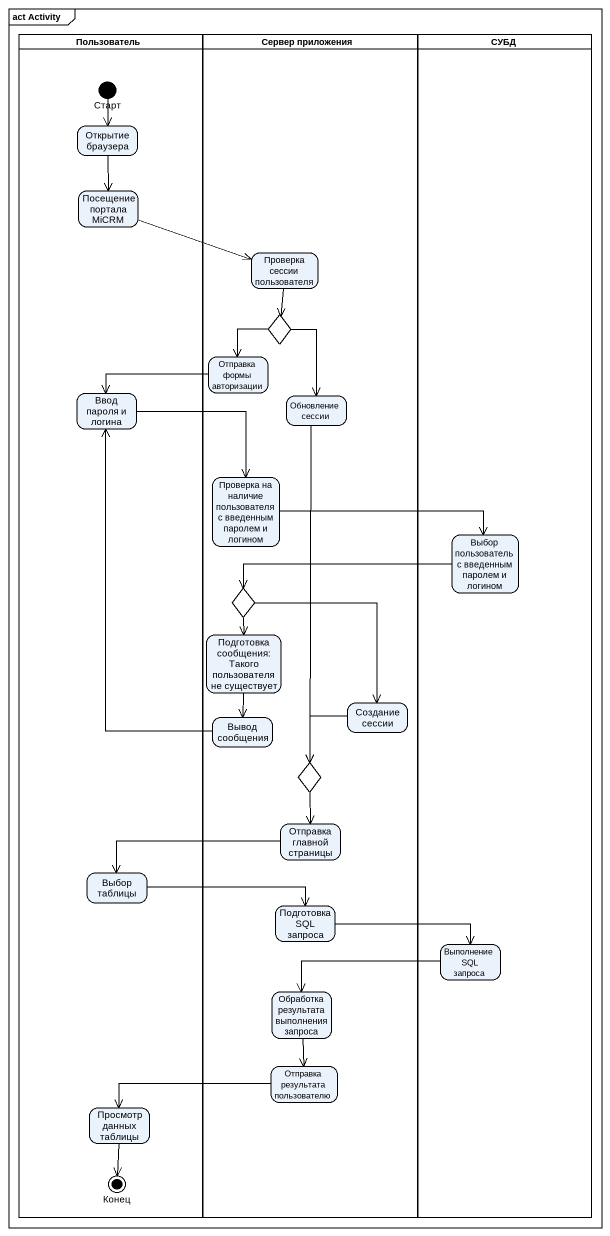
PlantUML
@startuml
mainframe act Activity
hide empty description
state Пользователь <<partition>> {
  state Старт <<start>>
  state "Открытие браузера" as Открытие_браузера
  state "Посещение портала MiCRM" as Посещение_портала_MiCRM
  state "Ввод пароля и логина" as Ввод_пароля_и_логина
  state "Выбор таблицы" as Выбор_таблицы
  state "Просмотр данных таблицы" as Просмотр_данных_таблицы
  state Конец <<end>>
}
state "Сервер приложения" as Сервер_приложения <<partition>> {
  state "Проверка сессии пользователя" as Проверка_сессии_пользователя
  state choice1 <<choice>>
  state "Отправка формы авторизации" as Отправка_формы_авторизации
  state "Обновление сессии" as Обновление_сессии
  state "Проверка на наличие пользователя с введенным паролем и логином" as Проверка_на_наличие
  state choice2 <<choice>>
  state "Подготовка сообщения: Такого пользователя не существует" as Подготовка_сообщения_Такого
  state "Создание сессии" as Создание_сессии
  state "Вывод сообщения" as Вывод_сообщения
  state choice3 <<choice>>
  state "Отправка главной страницы" as Отправка_главной_страницы
  state "Подготовка SQL запроса" as Подготовка_SQL_запроса
  state "Обработка результата выполнения запроса" as Обработка_результата
  state "Отправка результата пользователю" as Отправка_результата
}
state СУБД <<partition>> {
  state "Выбор пользователь с введенным паролем и логином" as Выбор_пользователь_с
  state "Выполнение SQL запроса" as Выполнение_SQL_запроса
}
Старт --> Открытие_браузера
Открытие_браузера --> Посещение_портала_MiCRM
Посещение_портала_MiCRM -right-> Проверка_сессии_пользователя
Проверка_сессии_пользователя --> choice1
choice1 --> Отправка_формы_авторизации
choice1 --> Обновление_сессии
Отправка_формы_авторизации -left-> Ввод_пароля_и_логина
Ввод_пароля_и_логина --> Проверка_на_наличие
Обновление_сессии --> choice3
Проверка_на_наличие -right-> Выбор_пользователь_с
Выбор_пользователь_с -left-> choice2
choice2 --> Подготовка_сообщения_Такого
choice2 --> Создание_сессии
Подготовка_сообщения_Такого --> Вывод_сообщения
Создание_сессии --> choice3
Вывод_сообщения -up-> Ввод_пароля_и_логина
choice3 --> Отправка_главной_страницы
Отправка_главной_страницы -left-> Выбор_таблицы
Выбор_таблицы -right-> Подготовка_SQL_запроса
Подготовка_SQL_запроса -right-> Выполнение_SQL_запроса
Выполнение_SQL_запроса -left-> Обработка_результата
Обработка_результата --> Отправка_результата
Отправка_результата -left-> Просмотр_данных_таблицы
Просмотр_данных_таблицы --> Конец
@enduml
